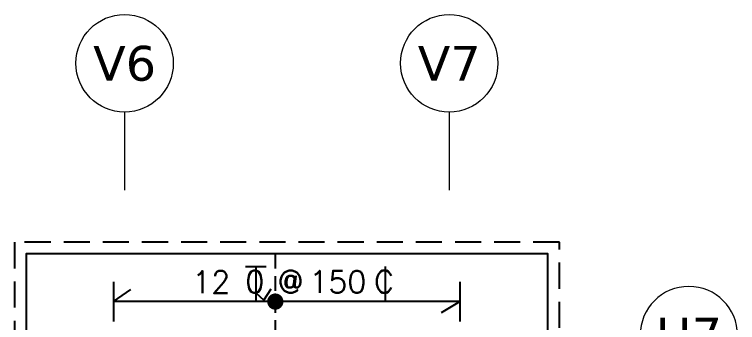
# Model space of a CAD drawing. Extents: x 1878645 to 3043969, y -1160829 to -603973.
# Drawn here: x 2392205 to 2398442, y -646613 to -643960 of the extents above; entities that cross this region are included whole.
import ezdxf
from ezdxf.enums import TextEntityAlignment as Align

# ---------------------------------------------------------------- set-up
doc = ezdxf.new("R2010")
doc.units = 0
doc.header["$LTSCALE"] = 100
for name, pattern in [('Grids', [7, 4, -1, 1, -1]), ('Hidden', [9.525, 6.35, -3.175]), ('SCHidden', [0.375, 0.25, -0.125])]:
    doc.linetypes.add(name, pattern=pattern)
doc.layers.add('A-GRID', color=8, linetype='Grids', lineweight=0)
doc.layers.add('A-GRID-TAG', color=3, linetype='Continuous', lineweight=0)
for name, color, linetype in [('B-TXT', 7, 'Continuous'), ('BAR', 1, 'Continuous'), ('Footing', 5, 'Continuous'), ('PCC', 2, 'Continuous'), ('REINF', 5, 'Continuous'), ('S-DL', 9, 'Continuous')]:
    doc.layers.add(name, color=color, linetype=linetype)
doc.styles.add('ROMANS', font='simplex.shx', dxfattribs={"width": 0.75})
doc.styles.get("Standard").update_dxf_attribs({"font": 'verdana.ttf'})

# ---------------------------------------------------------------- blocks, each defined once
blk = doc.blocks.new('*U14')
at = {"layer": 'A-GRID-TAG', "color": 8, "linetype": 'Grids', "lineweight": 15}
for p, q in [((0, 8), (0, 4)), ((0, 4), (0, 0))]:
    blk.add_line(p, q, dxfattribs=at)
at = {"layer": 'A-GRID-TAG', "linetype": 'Continuous'}
blk.add_circle((0, 13), 5, dxfattribs=at)
at = {"layer": 'A-GRID-TAG', "color": 7}
blk.add_attdef('GN', text='', height=4, dxfattribs=at).set_placement((0, 13), align=Align.MIDDLE_CENTER)
blk = doc.blocks.new('TCC')
at = {"layer": 'B-TXT', "linetype": 'Continuous'}
for p, q in [((414, 176.8), (648.2, 176.8)), ((531.1, 176.8), (531.1, -201.6)), ((1983.9, 176.8), (1983.9, -201.6)), ((620.9, -201.6), (702.9, -72.9)), ((531.1, -115.8), (620.9, -201.6))]:
    blk.add_line(p, q, dxfattribs=at)
at = {"layer": 'B-TXT', "linetype": 'Continuous', "style": 'ROMANS'}
for s, p in [('0', (412.5, -117.3)), ('@', (777.2, -117.3)), ('C', (1857.9, -117.3))]:
    blk.add_text(s, height=250, dxfattribs=at).set_placement(p)
blk.add_attdef('T', text='', height=250, dxfattribs=at).set_placement((243.9, -121.4), align=Align.RIGHT)
blk.add_attdef('CC', (1130.4, -119.4), '', height=250, dxfattribs=at)

msp = doc.modelspace()

# ---------------------------------------------------------------- linework, layer by layer
at = {"layer": 'A-GRID'}
for p, q in [((2393155.46412, -644871.79206), (2393155.46412, -645471.79206)), ((2395955.4581, -644871.79206), (2395955.4581, -645471.79206))]:
    msp.add_line(p, q, dxfattribs=at)
at = {"layer": 'BAR'}
for p, q in [((2393060.50487, -646261.22049), (2393060.50487, -646603.60873)), ((2396047.91398, -646261.22049), (2396047.91398, -646603.60873))]:
    msp.add_line(p, q, dxfattribs=at)
at = {"layer": 'BAR', "color": 4, "const_width": 70}
msp.add_lwpolyline([(2394420.4581, -646432.41461, -1), (2394490.4581, -646432.41461, -1)], format="xyb", close=True, dxfattribs=at)
at = {"layer": 'Footing'}
msp.add_lwpolyline([(2392305.4581, -651621.79206), (2396805.4581, -651621.79206), (2396805.4581, -646021.79206), (2392305.4581, -646021.79206)], close=True, dxfattribs=at)
at = {"layer": 'PCC', "linetype": 'SCHidden', "ltscale": 9}
msp.add_lwpolyline([(2392205.4581, -651721.79206), (2396905.4581, -651721.79206), (2396905.4581, -645921.79206), (2392205.4581, -645921.79206)], close=True, dxfattribs=at)
at = {"layer": 'REINF', "color": 1, "linetype": 'Hidden', "ltscale": 0.2}
msp.add_line((2394455.4581, -646021.79206), (2394455.4581, -647421.79206), dxfattribs=at)
at = {"layer": 'S-DL', "ltscale": 2}
msp.add_lwpolyline([(2395888.6769, -646526.28242), (2396047.91398, -646432.41461), (2393060.50487, -646432.41461), (2393208.70624, -646328.51426)], dxfattribs=at)

# ---------------------------------------------------------------- block references
at = {"layer": 'A-GRID'}
ref = msp.add_blockref('*U14', (2393155.46412, -645471.79206), dxfattribs=dict(at, xscale=84, yscale=84, zscale=84, rotation=359.9999999999861))
ref.add_attrib('GN', 'V6', dxfattribs={"layer": 'A-GRID-TAG', "color": 7, "height": 300, "rotation": 360}).set_placement((2393155.46412, -644379.79206), align=Align.MIDDLE_CENTER)
ref = msp.add_blockref('*U14', (2395955.4581, -645471.79206), dxfattribs=dict(at, xscale=84, yscale=84, zscale=84, rotation=359.9999999999861))
ref.add_attrib('GN', 'V7', dxfattribs={"layer": 'A-GRID-TAG', "color": 7, "height": 300, "rotation": 360}).set_placement((2395955.4581, -644379.79206), align=Align.MIDDLE_CENTER)
ref = msp.add_blockref('*U14', (2396930.4581, -646721.79206), dxfattribs=dict(at, xscale=-84, yscale=84, zscale=84, rotation=270))
ref.add_attrib('GN', 'H7', dxfattribs={"layer": 'A-GRID-TAG', "color": 7, "height": 300}).set_placement((2398022.4581, -646721.79206), align=Align.MIDDLE_CENTER)
at = {"layer": 'B-TXT', "xscale": 0.7679999999701977, "yscale": 0.7679999999701977, "zscale": 0.7679999999701977, "rotation": 359.9999999999999}
msp.add_blockref('TCC', (2393879.77317, -646266.7938), dxfattribs=at).add_auto_attribs({'T': '12', 'CC': '150'})

doc.saveas('drawing.dxf')
